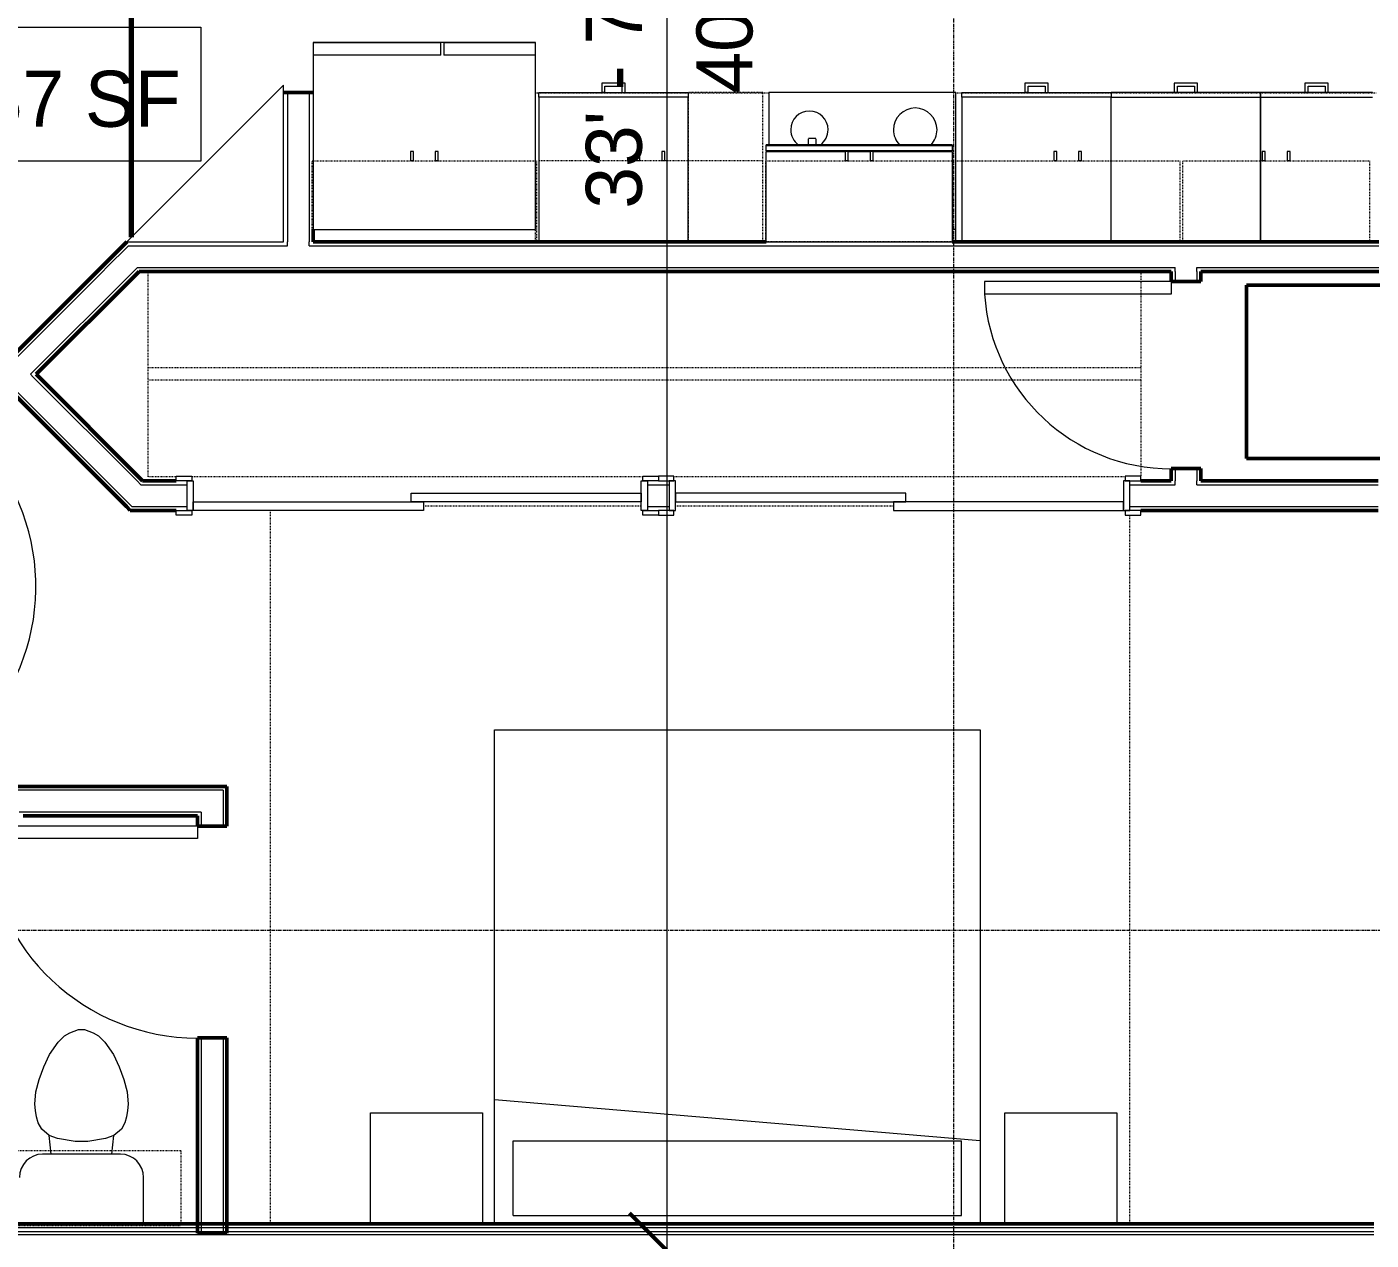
# Model space of a CAD drawing. Header units: inches. Extents: x -4266 to -1814, y 9706 to 12441.
# Drawn here: x -2322.3 to -2106.3, y 10417.4 to 10612.4 of the extents above; entities that cross this region are included whole.
import ezdxf

# ---------------------------------------------------------------- set-up
doc = ezdxf.new("R2010")
doc.units = ezdxf.units.IN
doc.header["$MEASUREMENT"] = 0
doc.linetypes.add('Dash', pattern=[0.25, 0.125, -0.125])
doc.linetypes.add('Grid Line 1_2_', pattern=[0.875, 0.5, -0.125, 0.125, -0.125])
for name, color, linetype, lineweight in [('A-ANNO-DIMS', 211, 'Continuous', 9), ('A-ANNO-DIMS-96', 211, 'Continuous', 9), ('A-AREA-1', 90, 'Continuous', 70), ('A-AREA-IDEN', 2, 'Continuous', 9), ('A-DOOR-1', 7, 'Continuous', 9), ('A-DOOR-2', 50, 'Continuous', 20), ('A-DOOR-FRAM-1', 50, 'Continuous', 20), ('A-GENM-3', 250, 'Continuous', 50), ('A-WALL', 113, 'Continuous', 13), ('A-WALL-3', 250, 'Continuous', 50), ('A-WALL-4', 10, 'Continuous', 13), ('I-FURN-1', 7, 'Continuous', 9), ('I-FURN-HDLN-1', 7, 'Dash', 9), ('I-WALL-3', 2, 'Continuous', 50), ('P-SANR-FIXT-2', 7, 'Continuous', 9), ('Q-CASE-2', 7, 'Continuous', 9), ('Q-CASE-4', 7, 'Dash', 9), ('Q-CASE-HDLN-1', 7, 'Dash', 9), ('Q-SPCQ-2', 7, 'Continuous', 9), ('S-GRID-1', 1, 'Grid Line 1_2_', 9)]:
    doc.layers.add(name, color=color, linetype=linetype, lineweight=lineweight)
doc.styles.add('Century Gothic', font='ufonts.com_century-gothic.ttf', dxfattribs={"height": 9})
doc.dimstyles.new('OD__1_16__Tol__', dxfattribs={"dimscale": 12, "dimtxt": 9.397514, "dimasz": 1, "dimexe": 0.75, "dimexo": 0.5, "dimgap": 0.125, "dimtad": 1, "dimdec": 4, "dimrnd": 0.0625, "dimzin": 3, "dimdsep": 46, "dimlunit": 4, "dimtxsty": 'Century Gothic', "dimblk1": 'OBLIQUE', "dimblk2": 'OBLIQUE', "dimsah": 1, "dimcen": 0.09, "dimdle": 0.75, "dimazin": 0, "dimtfac": 1, "dimtdec": 4, "dimtix": 1, "dimtmove": 0, "dimatfit": 3, "dimfxl": 1, "dimtvp": 1, "dimtfill": 1, "dimfrac": 2, "dimtolj": 1, "dimtzin": 0, "dimarcsym": 2})

# ---------------------------------------------------------------- blocks, each defined once
blk = doc.blocks.new('DIMBLOCK19-FLOOR PLAN - 1ST FLOOR')
at = {"layer": 'A-ANNO-DIMS-96'}
for p, q in [((-2219.4, 10827.99), (-2219.4, 10415.79)), ((-2216.92, 10818.99), (-2228.4, 10818.99)), ((-2219.4, 10818.99), (-2216.92, 10818.99)), ((-2216.92, 10415.79), (-2228.4, 10415.79)), ((-2219.4, 10415.79), (-2216.92, 10415.79))]:
    blk.add_line(p, q, dxfattribs=at)
at = {"layer": 'A-ANNO-DIMS-96', "lineweight": 50}
for p, q in [((-2219.4, 10818.99), (-2225.4, 10824.99)), ((-2219.4, 10818.99), (-2213.4, 10812.99)), ((-2219.4, 10415.79), (-2225.4, 10421.79)), ((-2219.4, 10415.79), (-2213.4, 10409.79))]:
    blk.add_line(p, q, dxfattribs=at)
at = {"layer": 'A-ANNO-DIMS-96', "color": 0, "char_height": 9, "attachment_point": 1, "rotation": 90, "line_spacing_factor": 0.984502, "style": 'Century Gothic', "bg_fill": 3, "box_fill_scale": 1.25, "bg_fill_color": 256, "bg_fill_true_color": 13158600, "bg_fill_transparency": 0}
for s, insert, width in [('33\' - 7 3/16"', (-2232.44, 10583.16), 82.1611), ('403.2', (-2214.67, 10601.65), 37.7691)]:
    blk.add_mtext(s, dxfattribs=dict(at, insert=insert, width=width))
blk = doc.blocks.new('_Oblique')
at = {"color": 0, "linetype": 'ByBlock', "lineweight": -2}
blk.add_line((-0.5, -0.5), (0.5, 0.5), dxfattribs=at)
blk = doc.blocks.new('DIMBLOCK20-FLOOR PLAN - 1ST FLOOR')
at = {"layer": 'A-ANNO-DIMS-96', "lineweight": 50}
for p, q in [((-2219.4, 10415.79), (-2225.4, 10421.79)), ((-2219.4, 10415.79), (-2213.4, 10409.79)), ((-2219.4, 10012.59), (-2225.4, 10018.59)), ((-2219.4, 10012.59), (-2213.4, 10006.59))]:
    blk.add_line(p, q, dxfattribs=at)
at = {"layer": 'A-ANNO-DIMS-96'}
for p, q in [((-2216.92, 10415.79), (-2228.4, 10415.79)), ((-2219.4, 10415.79), (-2219.4, 10003.59)), ((-2219.4, 10415.79), (-2216.92, 10415.79)), ((-2216.92, 10012.59), (-2228.4, 10012.59)), ((-2219.4, 10012.59), (-2216.92, 10012.59))]:
    blk.add_line(p, q, dxfattribs=at)
at = {"layer": 'A-ANNO-DIMS-96', "color": 0, "char_height": 9, "attachment_point": 1, "rotation": 90, "line_spacing_factor": 0.984502, "style": 'Century Gothic', "bg_fill": 3, "box_fill_scale": 1.25, "bg_fill_color": 256, "bg_fill_true_color": 13158600, "bg_fill_transparency": 0}
for s, insert, width in [('33\' - 7 3/16"', (-2232.44, 10179.96), 82.1611), ('403.2', (-2214.67, 10198.45), 37.7691)]:
    blk.add_mtext(s, dxfattribs=dict(at, insert=insert, width=width))

msp = doc.modelspace()

# ---------------------------------------------------------------- linework, layer by layer
at = {"layer": 'A-AREA-1'}
msp.add_line((-2305.47491, 10679.82933), (-2305.47491, 10578.55504), dxfattribs=at)
at = {"layer": 'A-AREA-IDEN', "flags": 128}
msp.add_lwpolyline([(-2376.81145, 10612.30324), (-2294.31381, 10612.30324), (-2294.31381, 10590.80718), (-2376.81145, 10590.80718)], close=True, dxfattribs=at)
at = {"layer": 'A-DOOR-1'}
for p, q in [((-2298.27374, 10540.17933), (-2295.77374, 10540.17933)), ((-2298.27374, 10539.42933), (-2298.27374, 10540.17933)), ((-2295.77374, 10539.42933), (-2298.27374, 10539.42933)), ((-2295.77374, 10540.17933), (-2295.77374, 10539.42933)), ((-2143.27374, 10540.17933), (-2145.77374, 10540.17933)), ((-2145.77374, 10540.17933), (-2145.77374, 10539.42933)), ((-2145.77374, 10539.42933), (-2143.27374, 10539.42933)), ((-2143.27374, 10539.42933), (-2143.27374, 10540.17933)), ((-2298.27374, 10534.67933), (-2295.77374, 10534.67933)), ((-2298.27374, 10533.92933), (-2298.27374, 10534.67933)), ((-2295.77374, 10533.92933), (-2298.27374, 10533.92933)), ((-2295.77374, 10534.67933), (-2295.77374, 10533.92933)), ((-2143.27374, 10534.67933), (-2145.77374, 10534.67933)), ((-2145.77374, 10534.67933), (-2145.77374, 10533.92933)), ((-2145.77374, 10533.92933), (-2143.27374, 10533.92933)), ((-2143.27374, 10533.92933), (-2143.27374, 10534.67933))]:
    msp.add_line(p, q, dxfattribs=at)
for centre, radius, start, end in [((-2138.37374, 10571.42933), 30.06659, 183.8140748, 270), ((-2354.8676, 10522.44483), 34.06659, 318.365687, 45), ((-2294.85699, 10483.96104), 34.06659, 183.365687, 270)]:
    msp.add_arc(centre, radius, start, end, dxfattribs=at)
at = {"layer": 'A-DOOR-2'}
for p, q in [((-2168.37374, 10571.42933), (-2168.37374, 10569.42933)), ((-2138.37374, 10571.42933), (-2168.37374, 10571.42933)), ((-2138.37374, 10571.42933), (-2138.37374, 10569.42933)), ((-2138.37374, 10569.42933), (-2168.37374, 10569.42933)), ((-2295.52374, 10536.05433), (-2258.52374, 10536.05433)), ((-2295.52374, 10534.67933), (-2295.52374, 10536.05433)), ((-2260.52374, 10536.05433), (-2260.52374, 10537.42933)), ((-2258.52374, 10536.05433), (-2258.52374, 10534.67933)), ((-2146.02374, 10536.05433), (-2183.02374, 10536.05433)), ((-2183.02374, 10536.05433), (-2183.02374, 10534.67933)), ((-2181.02374, 10536.05433), (-2181.02374, 10537.42933)), ((-2146.02374, 10534.67933), (-2146.02374, 10536.05433)), ((-2258.52374, 10534.67933), (-2295.52374, 10534.67933)), ((-2183.02374, 10534.67933), (-2146.02374, 10534.67933)), ((-2294.85699, 10483.96104), (-2328.86482, 10483.96104)), ((-2294.85699, 10483.96104), (-2294.85699, 10481.96104)), ((-2294.85699, 10481.96104), (-2328.86482, 10481.96104))]:
    msp.add_line(p, q, dxfattribs=at)
at = {"layer": 'A-DOOR-FRAM-1'}
for p, q in [((-2296.52374, 10539.42933), (-2295.52374, 10539.42933)), ((-2296.52374, 10534.67933), (-2296.52374, 10539.42933)), ((-2295.52374, 10539.42933), (-2295.52374, 10534.67933)), ((-2145.02374, 10539.42933), (-2146.02374, 10539.42933)), ((-2146.02374, 10539.42933), (-2146.02374, 10534.67933)), ((-2145.02374, 10534.67933), (-2145.02374, 10539.42933)), ((-2295.52374, 10534.67933), (-2296.52374, 10534.67933)), ((-2146.02374, 10534.67933), (-2145.02374, 10534.67933))]:
    msp.add_line(p, q, dxfattribs=at)
at = {"layer": 'A-GENM-3'}
for p, q in [((-2096.82374, 10570.8644), (-2126.26124, 10570.8644)), ((-2126.26124, 10570.8644), (-2126.26124, 10542.9894)), ((-2126.26124, 10542.9894), (-2096.82374, 10542.9894))]:
    msp.add_line(p, q, dxfattribs=at)
at = {"layer": 'A-WALL'}
for p, q in [((-2105.82374, 10419.4144), (-2436.38936, 10419.4144)), ((-2105.82374, 10418.2894), (-2437.56246, 10418.2894)), ((-2105.82374, 10418.7894), (-2437.35535, 10418.7894))]:
    msp.add_line(p, q, dxfattribs=at)
at = {"layer": 'A-WALL-3'}
for p, q in [((-2276.26312, 10601.82933), (-2281.01312, 10601.82933)), ((-2276.26312, 10577.82933), (-2276.26312, 10579.82933)), ((-2306.82562, 10577.20433), (-2310.95062, 10573.07933)), ((-2306.20062, 10577.82933), (-2306.82562, 10577.20433)), ((-2105.02936, 10577.82933), (-2173.57217, 10577.82933)), ((-2310.95062, 10573.07933), (-2334.18473, 10549.84522)), ((-2320.77482, 10556.53761), (-2304.2331, 10573.07933)), ((-2138.37374, 10573.07933), (-2138.37374, 10571.42933)), ((-2133.62374, 10573.07933), (-2105.02936, 10573.07933)), ((-2133.62374, 10571.42933), (-2133.62374, 10573.07933)), ((-2138.37374, 10571.42933), (-2133.62374, 10571.42933)), ((-2303.66654, 10539.42933), (-2320.77482, 10556.53761)), ((-2324.13358, 10553.17885), (-2310.38406, 10539.42933)), ((-2133.62374, 10541.42933), (-2138.37374, 10541.42933)), ((-2138.37374, 10541.42933), (-2138.37374, 10539.42933)), ((-2133.62374, 10539.42933), (-2133.62374, 10541.42933)), ((-2310.38406, 10539.42933), (-2306.25906, 10535.30433)), ((-2298.27374, 10539.42933), (-2303.66654, 10539.42933)), ((-2138.37374, 10539.42933), (-2143.27374, 10539.42933)), ((-2105.1503, 10539.42933), (-2133.62374, 10539.42933)), ((-2306.25906, 10535.30433), (-2305.63406, 10534.67933)), ((-2305.63406, 10534.67933), (-2298.27374, 10534.67933)), ((-2143.27374, 10534.67933), (-2105.1503, 10534.67933)), ((-2290.10699, 10490.33604), (-2327.59402, 10490.33604)), ((-2290.10699, 10489.71104), (-2290.10699, 10490.33604)), ((-2290.10699, 10485.58604), (-2290.10699, 10489.71104)), ((-2322.84402, 10485.58604), (-2294.85699, 10485.58604)), ((-2294.85699, 10485.58604), (-2294.85699, 10483.96104)), ((-2290.10699, 10483.96104), (-2290.10699, 10485.58604)), ((-2294.85699, 10483.96104), (-2290.10699, 10483.96104)), ((-2290.10699, 10449.96104), (-2294.85699, 10449.96104)), ((-2294.85699, 10449.96104), (-2294.85699, 10418.5394)), ((-2290.10699, 10418.5394), (-2290.10699, 10449.96104)), ((-2294.85699, 10418.5394), (-2290.10699, 10418.5394))]:
    msp.add_line(p, q, dxfattribs=at)
at = {"layer": 'A-WALL-4'}
for p, q in [((-2280.38812, 10601.82933), (-2280.38812, 10577.82933)), ((-2276.88812, 10601.82933), (-2276.88812, 10577.82933)), ((-2309.44173, 10573.70433), (-2305.94173, 10577.20433)), ((-2305.94173, 10577.20433), (-2280.38812, 10577.20433)), ((-2280.38812, 10577.20433), (-2280.38812, 10577.82933)), ((-2276.88812, 10577.20433), (-2276.88812, 10577.82933)), ((-2310.06673, 10573.07933), (-2333.74278, 10549.40328)), ((-2305.11699, 10573.07933), (-2321.65871, 10556.53761)), ((-2310.06673, 10573.07933), (-2309.44173, 10573.70433)), ((-2305.11699, 10573.07933), (-2304.49199, 10573.70433)), ((-2137.74874, 10573.07933), (-2137.74874, 10573.70433)), ((-2137.74874, 10573.07933), (-2137.74874, 10571.42933)), ((-2134.24874, 10573.70433), (-2105.02936, 10573.70433)), ((-2134.24874, 10573.07933), (-2134.24874, 10573.70433)), ((-2134.24874, 10573.07933), (-2134.24874, 10571.42933)), ((-2321.65871, 10556.53761), (-2321.21677, 10556.09566)), ((-2321.21677, 10556.09566), (-2304.55043, 10539.42933)), ((-2323.69164, 10553.62079), (-2309.50018, 10539.42933)), ((-2137.74874, 10541.42933), (-2137.74874, 10539.42933)), ((-2134.24874, 10541.42933), (-2134.24874, 10539.42933)), ((-2308.87518, 10538.80433), (-2309.50018, 10539.42933)), ((-2305.37518, 10535.30433), (-2308.87518, 10538.80433)), ((-2303.92543, 10538.80433), (-2304.55043, 10539.42933)), ((-2303.92543, 10538.80433), (-2296.52374, 10538.80433)), ((-2145.02374, 10538.80433), (-2137.74874, 10538.80433)), ((-2137.74874, 10538.80433), (-2137.74874, 10539.42933)), ((-2134.24874, 10538.80433), (-2134.24874, 10539.42933)), ((-2134.24874, 10538.80433), (-2105.1503, 10538.80433)), ((-2305.37518, 10535.30433), (-2296.52374, 10535.30433)), ((-2145.02374, 10535.30433), (-2105.1503, 10535.30433)), ((-2290.73199, 10489.71104), (-2326.96902, 10489.71104)), ((-2290.73199, 10489.71104), (-2290.73199, 10486.21104)), ((-2294.23199, 10486.21104), (-2323.46902, 10486.21104)), ((-2294.23199, 10486.21104), (-2294.23199, 10485.58604)), ((-2294.23199, 10485.58604), (-2294.23199, 10483.96104)), ((-2290.73199, 10486.21104), (-2290.73199, 10485.58604)), ((-2290.73199, 10485.58604), (-2290.73199, 10483.96104)), ((-2294.23199, 10449.96104), (-2294.23199, 10418.5394)), ((-2290.73199, 10449.96104), (-2290.73199, 10418.5394))]:
    msp.add_line(p, q, dxfattribs=at)
at = {"layer": 'I-FURN-1'}
for p, q in [((-2281.01312, 10603.01683), (-2306.20062, 10577.82933)), ((-2281.01312, 10577.82933), (-2281.01312, 10603.01683)), ((-2306.20062, 10577.82933), (-2281.01312, 10577.82933)), ((-2247.10286, 10420.0394), (-2247.10286, 10499.40766)), ((-2169.10286, 10499.40766), (-2169.10286, 10420.0394)), ((-2267.0347, 10437.90766), (-2249.0347, 10437.90766)), ((-2267.0347, 10420.0394), (-2267.0347, 10437.90766)), ((-2249.0347, 10437.90766), (-2249.0347, 10420.0394)), ((-2165.10286, 10437.90766), (-2147.10286, 10437.90766)), ((-2165.10286, 10420.0394), (-2165.10286, 10437.90766)), ((-2147.10286, 10437.90766), (-2147.10286, 10420.0394)), ((-2244.10286, 10421.40766), (-2244.10286, 10433.40766)), ((-2172.10286, 10421.40766), (-2172.10286, 10433.40766))]:
    msp.add_line(p, q, dxfattribs=at)
at = {"layer": 'I-FURN-HDLN-1'}
for p, q in [((-2283.10286, 10420.0394), (-2283.10286, 10534.67933)), ((-2145.10286, 10533.92933), (-2145.10286, 10420.0394))]:
    msp.add_line(p, q, dxfattribs=at)
at = {"layer": 'I-WALL-3'}
msp.add_line((-2105.82374, 10420.0394), (-2437.01436, 10420.0394), dxfattribs=at)
at = {"layer": 'P-SANR-FIXT-2'}
for p, q in [((-2317.21045, 10449.26562), (-2316.21045, 10450.26562)), ((-2316.21045, 10450.26562), (-2315.34443, 10450.76562)), ((-2315.34443, 10450.76562), (-2313.97069, 10451.26562)), ((-2313.97069, 10451.26562), (-2312.97069, 10451.26562)), ((-2312.97069, 10451.26562), (-2311.59695, 10450.76562)), ((-2311.59695, 10450.76562), (-2310.73092, 10450.26562)), ((-2310.73092, 10450.26562), (-2309.73092, 10449.26562)), ((-2318.59788, 10447.26562), (-2317.21045, 10449.26562)), ((-2309.73092, 10449.26562), (-2308.34349, 10447.26562)), ((-2319.5305, 10445.26562), (-2318.59788, 10447.26562)), ((-2308.34349, 10447.26562), (-2307.41088, 10445.26562)), ((-2320.79638, 10441.25801), (-2320.25844, 10443.26562)), ((-2320.25844, 10443.26562), (-2319.5305, 10445.26562)), ((-2307.41088, 10445.26562), (-2306.68294, 10443.26562)), ((-2306.68294, 10443.26562), (-2306.145, 10441.25801)), ((-2320.97069, 10439.26562), (-2320.79638, 10441.25801)), ((-2306.145, 10441.25801), (-2305.97069, 10439.26562)), ((-2320.88353, 10438.26942), (-2320.97069, 10439.26562)), ((-2305.97069, 10439.26562), (-2306.05784, 10438.26942)), ((-2320.70653, 10437.26562), (-2320.88353, 10438.26942)), ((-2320.43859, 10436.26562), (-2320.70653, 10437.26562)), ((-2306.23484, 10437.26562), (-2306.50279, 10436.26562)), ((-2306.05784, 10438.26942), (-2306.23484, 10437.26562)), ((-2319.87182, 10435.26562), (-2320.43859, 10436.26562)), ((-2318.68007, 10434.26562), (-2319.87182, 10435.26562)), ((-2307.06956, 10435.26562), (-2308.26131, 10434.26562)), ((-2306.50279, 10436.26562), (-2307.06956, 10435.26562)), ((-2317.30633, 10433.76562), (-2318.68007, 10434.26562)), ((-2318.33235, 10431.24184), (-2318.68007, 10434.26562)), ((-2314.47069, 10433.26562), (-2317.30633, 10433.76562)), ((-2312.47069, 10433.26562), (-2314.47069, 10433.26562)), ((-2309.63505, 10433.76562), (-2312.47069, 10433.26562)), ((-2308.26131, 10434.26562), (-2309.63505, 10433.76562)), ((-2308.60903, 10431.24184), (-2308.26131, 10434.26562)), ((-2307.22069, 10431.24184), (-2319.72069, 10431.24184)), ((-2303.49447, 10420.0394), (-2303.49447, 10427.51562))]:
    msp.add_line(p, q, dxfattribs=at)
for centre, start, end in [((-2319.72069, 10427.51562), 90, 180), ((-2307.22069, 10427.51562), 0, 90)]:
    msp.add_arc(centre, 3.72622, start, end, dxfattribs=at)
at = {"layer": 'Q-CASE-2'}
for p, q in [((-2158.13812, 10603.32933), (-2161.88812, 10603.32933)), ((-2161.88812, 10603.32933), (-2161.88812, 10601.82933)), ((-2158.13812, 10601.82933), (-2158.13812, 10603.32933)), ((-2134.13812, 10603.32933), (-2137.88812, 10603.32933)), ((-2137.88812, 10603.32933), (-2137.88812, 10601.82933)), ((-2134.13812, 10601.82933), (-2134.13812, 10603.32933)), ((-2113.13812, 10603.32933), (-2116.88812, 10603.32933)), ((-2116.88812, 10603.32933), (-2116.88812, 10601.82933)), ((-2113.13812, 10601.82933), (-2113.13812, 10603.32933)), ((-2240.01312, 10601.07933), (-2240.01312, 10601.82933)), ((-2240.01312, 10601.07933), (-2240.01312, 10577.82933)), ((-2172.01312, 10601.82933), (-2148.01312, 10601.82933)), ((-2172.01312, 10601.07933), (-2172.01312, 10601.82933)), ((-2148.01312, 10601.07933), (-2172.01312, 10601.07933)), ((-2172.01312, 10601.07933), (-2172.01312, 10577.82933)), ((-2161.38874, 10601.82933), (-2161.88812, 10601.82933)), ((-2161.38874, 10601.82933), (-2161.38874, 10602.82995)), ((-2161.38874, 10602.82995), (-2158.63749, 10602.82995)), ((-2158.63749, 10602.82995), (-2158.63749, 10601.82933)), ((-2158.63749, 10601.82933), (-2158.13812, 10601.82933)), ((-2148.01312, 10601.82933), (-2148.01312, 10601.07933)), ((-2148.01312, 10601.82933), (-2148.01312, 10601.07933)), ((-2124.01312, 10601.82933), (-2148.01312, 10601.82933)), ((-2148.01312, 10577.82933), (-2148.01312, 10601.07933)), ((-2148.01312, 10577.82933), (-2148.01312, 10601.07933)), ((-2148.01312, 10601.07933), (-2124.01312, 10601.07933)), ((-2137.88812, 10601.82933), (-2137.38874, 10601.82933)), ((-2137.38874, 10602.82995), (-2134.63749, 10602.82995)), ((-2137.38874, 10601.82933), (-2137.38874, 10602.82995)), ((-2134.63749, 10602.82995), (-2134.63749, 10601.82933)), ((-2134.13812, 10601.82933), (-2134.63749, 10601.82933)), ((-2124.01312, 10601.82933), (-2124.01312, 10601.07933)), ((-2106.01312, 10601.82933), (-2124.01312, 10601.82933)), ((-2124.01312, 10601.07933), (-2124.01312, 10601.82933)), ((-2124.01312, 10577.82933), (-2124.01312, 10601.07933)), ((-2124.01312, 10601.07933), (-2106.01312, 10601.07933)), ((-2124.01312, 10601.07933), (-2124.01312, 10577.82933)), ((-2116.88812, 10601.82933), (-2116.38874, 10601.82933)), ((-2116.38874, 10602.82995), (-2113.63749, 10602.82995)), ((-2116.38874, 10601.82933), (-2116.38874, 10602.82995)), ((-2113.63749, 10602.82995), (-2113.63749, 10601.82933)), ((-2113.13812, 10601.82933), (-2113.63749, 10601.82933)), ((-2195.46194, 10594.42847), (-2196.65405, 10594.42847)), ((-2196.65405, 10593.4641), (-2196.65405, 10594.37931)), ((-2195.46194, 10594.37931), (-2195.46194, 10593.4641)), ((-2260.14967, 10592.32858), (-2260.63812, 10592.32858)), ((-2260.63812, 10592.32858), (-2260.63812, 10590.82933)), ((-2260.14967, 10590.82933), (-2260.14967, 10592.32858)), ((-2256.14967, 10592.32858), (-2256.63812, 10592.32858)), ((-2256.63812, 10592.32858), (-2256.63812, 10590.82933)), ((-2256.14967, 10590.82933), (-2256.14967, 10592.32858)), ((-2190.27467, 10592.32858), (-2190.76312, 10592.32858)), ((-2190.76312, 10592.32858), (-2190.76312, 10590.82933)), ((-2190.27467, 10590.82933), (-2190.27467, 10592.32858)), ((-2190.27467, 10592.31752), (-2186.76312, 10592.31752)), ((-2186.27467, 10592.32858), (-2186.76312, 10592.32858)), ((-2186.76312, 10592.32858), (-2186.76312, 10590.82933)), ((-2186.27467, 10590.82933), (-2186.27467, 10592.32858)), ((-2186.27467, 10592.31752), (-2173.57217, 10592.31752)), ((-2173.57217, 10593.42867), (-2173.57217, 10593.22303)), ((-2173.57217, 10593.22303), (-2173.57217, 10592.43563)), ((-2173.57217, 10592.31752), (-2173.57217, 10577.82933)), ((-2156.77467, 10592.32858), (-2157.26312, 10592.32858)), ((-2157.26312, 10592.32858), (-2157.26312, 10590.82933)), ((-2156.77467, 10590.82933), (-2156.77467, 10592.32858)), ((-2152.77467, 10592.32858), (-2153.26312, 10592.32858)), ((-2153.26312, 10592.32858), (-2153.26312, 10590.82933)), ((-2152.77467, 10590.82933), (-2152.77467, 10592.32858)), ((-2123.27467, 10592.32858), (-2123.76312, 10592.32858)), ((-2123.76312, 10592.32858), (-2123.76312, 10590.82933)), ((-2123.27467, 10590.82933), (-2123.27467, 10592.32858)), ((-2119.27467, 10592.32858), (-2119.76312, 10592.32858)), ((-2119.76312, 10592.32858), (-2119.76312, 10590.82933)), ((-2119.27467, 10590.82933), (-2119.27467, 10592.32858)), ((-2260.14967, 10590.82933), (-2260.63812, 10590.82933)), ((-2256.14967, 10590.82933), (-2256.63812, 10590.82933)), ((-2190.27467, 10590.82933), (-2190.76312, 10590.82933)), ((-2186.27467, 10590.82933), (-2186.76312, 10590.82933)), ((-2156.77467, 10590.82933), (-2157.26312, 10590.82933)), ((-2152.77467, 10590.82933), (-2153.26312, 10590.82933)), ((-2123.27467, 10590.82933), (-2123.76312, 10590.82933)), ((-2119.27467, 10590.82933), (-2119.76312, 10590.82933))]:
    msp.add_line(p, q, dxfattribs=at)
at = {"layer": 'Q-CASE-4'}
for p, q in [((-2276.38812, 10577.82933), (-2276.38812, 10590.82933)), ((-2276.38812, 10590.82933), (-2240.38812, 10590.82933)), ((-2240.38812, 10590.82933), (-2240.38812, 10577.82933)), ((-2240.01312, 10590.82933), (-2240.01312, 10577.82933)), ((-2173.51312, 10590.82933), (-2173.51312, 10577.82933)), ((-2173.01312, 10577.82933), (-2173.01312, 10590.82933)), ((-2173.01312, 10590.82933), (-2137.01312, 10590.82933)), ((-2137.01312, 10590.82933), (-2137.01312, 10577.82933)), ((-2136.51312, 10577.82933), (-2136.51312, 10590.82933)), ((-2136.51312, 10590.82933), (-2106.51312, 10590.82933)), ((-2106.51312, 10590.82933), (-2106.51312, 10577.82933)), ((-2240.38812, 10577.82933), (-2276.38812, 10577.82933)), ((-2137.01312, 10577.82933), (-2173.01312, 10577.82933)), ((-2106.51312, 10577.82933), (-2136.51312, 10577.82933))]:
    msp.add_line(p, q, dxfattribs=at)
at = {"layer": 'Q-CASE-HDLN-1'}
for p, q in [((-2173.01312, 10601.78425), (-2105.44874, 10601.78425)), ((-2240.51312, 10577.82933), (-2240.51312, 10579.82933)), ((-2302.74621, 10540.07933), (-2302.74621, 10573.07933)), ((-2143.27374, 10573.07933), (-2143.27374, 10540.17933)), ((-2298.27374, 10540.07933), (-2302.74621, 10540.07933)), ((-2297.47069, 10431.7894), (-2331.47069, 10431.7894)), ((-2297.47069, 10419.7894), (-2297.47069, 10431.7894)), ((-2331.47069, 10419.7894), (-2297.47069, 10419.7894))]:
    msp.add_line(p, q, dxfattribs=at)
at = {"layer": 'Q-SPCQ-2'}
for p, q in [((-2240.51312, 10609.82933), (-2276.26312, 10609.82933)), ((-2276.26312, 10609.82933), (-2276.26312, 10579.82933)), ((-2276.26312, 10609.82933), (-2255.76312, 10609.82933)), ((-2276.26312, 10609.82933), (-2276.26312, 10607.82933)), ((-2255.76312, 10607.82933), (-2255.76312, 10609.82933)), ((-2255.26312, 10609.82933), (-2240.51312, 10609.82933)), ((-2255.26312, 10609.82933), (-2255.26312, 10607.82933)), ((-2240.51312, 10579.82933), (-2240.51312, 10609.82933)), ((-2240.51312, 10607.82933), (-2240.51312, 10609.82933)), ((-2255.76312, 10607.82933), (-2276.26312, 10607.82933)), ((-2240.51312, 10607.82933), (-2255.26312, 10607.82933)), ((-2173.01312, 10577.82933), (-2173.01312, 10601.82933)), ((-2276.26312, 10579.82933), (-2240.51312, 10579.82933)), ((-2173.01312, 10579.82933), (-2173.57217, 10579.82933))]:
    msp.add_line(p, q, dxfattribs=at)
for centre, radius, start, end in [((-2196.51312, 10595.82933), 3, 0, 180), ((-2179.51312, 10595.82933), 3.5, 0, 180), ((-2196.51312, 10595.82933), 3, 180, 233.8773147), ((-2196.51312, 10595.82933), 3, 306.1226853, 0), ((-2179.51312, 10595.82933), 3.5, 180, 223.6070068), ((-2179.51312, 10595.82933), 3.5, 316.4392495, 0), ((-2179.51312, 10595.82933), 3.5, 261.0227573, 278.9772427)]:
    msp.add_arc(centre, radius, start, end, dxfattribs=at)
at = {"layer": 'S-GRID-1'}
msp.add_line((-2173.32374, 9836.17969), (-2173.32374, 12376.79045), dxfattribs=at)

# ---------------------------------------------------------------- texts
at = {"layer": 'A-AREA-IDEN', "insert": (-2373.81145, 10605.30324), "char_height": 9, "width": 92.415, "attachment_point": 1, "style": 'Century Gothic'}
msp.add_mtext('132 - 1087 SF', dxfattribs=at)

# ---------------------------------------------------------------- next in the draw order: dimensions: what is measured, and where the dimension line sits
at = {"layer": 'A-ANNO-DIMS'}
dim = msp.add_linear_dim(base=(-2219.40444, 10415.7894), p1=(-2210.91916, 10818.9894), p2=(-2210.91916, 10415.7894), angle=90, dimstyle='OD__1_16__Tol__', override={"dimpost": '<>\\X', "dimfxl": 403.2}, dxfattribs=at)
dim.commit()
dim.dimension.update_dxf_attribs({"geometry": 'DIMBLOCK19-FLOOR PLAN - 1ST FLOOR', "text_midpoint": (-2219.40444, 10617.3894)})

# ---------------------------------------------------------------- next in the draw order: linework, layer by layer
at = {"layer": 'A-DOOR-1'}
for p, q in [((-2223.27374, 10540.17933), (-2220.77374, 10540.17933)), ((-2223.27374, 10539.42933), (-2223.27374, 10540.17933)), ((-2220.77374, 10539.42933), (-2223.27374, 10539.42933)), ((-2218.27374, 10540.17933), (-2220.77374, 10540.17933)), ((-2220.77374, 10540.17933), (-2220.77374, 10539.42933)), ((-2220.77374, 10540.17933), (-2220.77374, 10539.42933)), ((-2220.77374, 10539.42933), (-2218.27374, 10539.42933)), ((-2218.27374, 10539.42933), (-2218.27374, 10540.17933)), ((-2223.27374, 10534.67933), (-2220.77374, 10534.67933)), ((-2223.27374, 10533.92933), (-2223.27374, 10534.67933)), ((-2220.77374, 10533.92933), (-2223.27374, 10533.92933)), ((-2218.27374, 10534.67933), (-2220.77374, 10534.67933)), ((-2220.77374, 10534.67933), (-2220.77374, 10533.92933)), ((-2220.77374, 10534.67933), (-2220.77374, 10533.92933)), ((-2220.77374, 10533.92933), (-2218.27374, 10533.92933)), ((-2218.27374, 10533.92933), (-2218.27374, 10534.67933))]:
    msp.add_line(p, q, dxfattribs=at)
at = {"layer": 'A-DOOR-2'}
for p, q in [((-2260.52374, 10537.42933), (-2223.52374, 10537.42933)), ((-2223.52374, 10536.05433), (-2260.52374, 10536.05433)), ((-2223.52374, 10537.42933), (-2223.52374, 10536.05433)), ((-2181.02374, 10537.42933), (-2218.02374, 10537.42933)), ((-2218.02374, 10537.42933), (-2218.02374, 10536.05433)), ((-2218.02374, 10536.05433), (-2181.02374, 10536.05433))]:
    msp.add_line(p, q, dxfattribs=at)
at = {"layer": 'A-DOOR-FRAM-1'}
for p, q in [((-2223.52374, 10539.42933), (-2222.52374, 10539.42933)), ((-2223.52374, 10534.67933), (-2223.52374, 10539.42933)), ((-2222.52374, 10539.42933), (-2222.52374, 10534.67933)), ((-2218.02374, 10539.42933), (-2219.02374, 10539.42933)), ((-2219.02374, 10539.42933), (-2219.02374, 10534.67933)), ((-2218.02374, 10534.67933), (-2218.02374, 10539.42933)), ((-2222.52374, 10534.67933), (-2223.52374, 10534.67933)), ((-2219.02374, 10534.67933), (-2218.02374, 10534.67933))]:
    msp.add_line(p, q, dxfattribs=at)
at = {"layer": 'A-WALL-3'}
for p, q in [((-2203.45406, 10577.82933), (-2276.26312, 10577.82933)), ((-2304.2331, 10573.07933), (-2138.37374, 10573.07933))]:
    msp.add_line(p, q, dxfattribs=at)
at = {"layer": 'A-WALL-4'}
for p, q in [((-2276.88812, 10577.20433), (-2105.02936, 10577.20433)), ((-2304.49199, 10573.70433), (-2137.74874, 10573.70433)), ((-2222.52374, 10538.80433), (-2219.02374, 10538.80433)), ((-2222.52374, 10535.30433), (-2219.02374, 10535.30433))]:
    msp.add_line(p, q, dxfattribs=at)
at = {"layer": 'I-FURN-1'}
for p, q in [((-2247.10286, 10499.40766), (-2169.10286, 10499.40766)), ((-2169.10286, 10433.40766), (-2247.10286, 10439.98728)), ((-2244.10286, 10433.40766), (-2172.10286, 10433.40766))]:
    msp.add_line(p, q, dxfattribs=at)
at = {"layer": 'I-FURN-HDLN-1'}
for p, q in [((-2258.52374, 10535.40766), (-2223.52374, 10535.40766)), ((-2218.02374, 10535.40766), (-2183.02374, 10535.40766))]:
    msp.add_line(p, q, dxfattribs=at)
at = {"layer": 'Q-CASE-2'}
for p, q in [((-2226.13812, 10603.32933), (-2229.88812, 10603.32933)), ((-2229.88812, 10603.32933), (-2229.88812, 10601.82933)), ((-2226.13812, 10601.82933), (-2226.13812, 10603.32933)), ((-2240.01312, 10601.82933), (-2216.01312, 10601.82933)), ((-2216.01312, 10601.07933), (-2240.01312, 10601.07933)), ((-2229.38874, 10601.82933), (-2229.88812, 10601.82933)), ((-2229.38874, 10601.82933), (-2229.38874, 10602.82995)), ((-2229.38874, 10602.82995), (-2226.63749, 10602.82995)), ((-2226.63749, 10602.82995), (-2226.63749, 10601.82933)), ((-2226.63749, 10601.82933), (-2226.13812, 10601.82933)), ((-2216.01312, 10601.82933), (-2216.01312, 10601.07933)), ((-2216.01312, 10577.82933), (-2216.01312, 10601.07933)), ((-2223.76312, 10592.32858), (-2224.25156, 10592.32858)), ((-2224.25156, 10592.32858), (-2224.25156, 10590.82933)), ((-2223.76312, 10590.82933), (-2223.76312, 10592.32858)), ((-2219.76312, 10592.32858), (-2220.25156, 10592.32858)), ((-2220.25156, 10592.32858), (-2220.25156, 10590.82933)), ((-2219.76312, 10590.82933), (-2219.76312, 10592.32858)), ((-2173.57217, 10593.42867), (-2203.45406, 10593.42867)), ((-2203.45406, 10593.22303), (-2203.45406, 10593.42867)), ((-2173.57217, 10593.22303), (-2203.45406, 10593.22303)), ((-2203.45406, 10592.43563), (-2203.45406, 10593.22303)), ((-2173.57217, 10592.43563), (-2203.45406, 10592.43563)), ((-2203.45406, 10577.82933), (-2203.45406, 10592.31752)), ((-2203.45406, 10592.31752), (-2190.76312, 10592.31752)), ((-2223.76312, 10590.82933), (-2224.25156, 10590.82933)), ((-2219.76312, 10590.82933), (-2220.25156, 10590.82933)), ((-2203.45406, 10577.82933), (-2173.57217, 10577.82933))]:
    msp.add_line(p, q, dxfattribs=at)
at = {"layer": 'Q-CASE-4'}
for p, q in [((-2216.01312, 10601.82933), (-2216.01312, 10577.82933)), ((-2204.01312, 10601.82933), (-2216.01312, 10601.82933)), ((-2204.01312, 10577.82933), (-2204.01312, 10601.82933)), ((-2204.01312, 10590.82933), (-2240.01312, 10590.82933)), ((-2204.01312, 10577.82933), (-2204.01312, 10590.82933)), ((-2203.51312, 10577.82933), (-2203.51312, 10590.82933)), ((-2203.51312, 10590.82933), (-2173.51312, 10590.82933)), ((-2240.01312, 10577.82933), (-2204.01312, 10577.82933)), ((-2173.51312, 10577.82933), (-2203.51312, 10577.82933))]:
    msp.add_line(p, q, dxfattribs=at)
at = {"layer": 'Q-CASE-HDLN-1'}
for p, q in [((-2240.51312, 10601.78425), (-2203.01312, 10601.78425)), ((-2302.74621, 10573.07933), (-2143.27374, 10573.07933)), ((-2143.27374, 10557.57933), (-2302.74621, 10557.57933)), ((-2143.27374, 10555.57933), (-2302.74621, 10555.57933)), ((-2223.27374, 10540.07933), (-2295.77374, 10540.07933)), ((-2145.77374, 10540.07933), (-2218.27374, 10540.07933))]:
    msp.add_line(p, q, dxfattribs=at)
at = {"layer": 'Q-SPCQ-2'}
for p, q in [((-2173.01312, 10601.82933), (-2203.01312, 10601.82933)), ((-2203.01312, 10601.82933), (-2203.01312, 10593.42867)), ((-2203.01312, 10592.43563), (-2203.01312, 10592.31752))]:
    msp.add_line(p, q, dxfattribs=at)
at = {"layer": 'S-GRID-1'}
msp.add_line((-1814.20638, 10467.1894), (-4168.71446, 10467.1894), dxfattribs=at)

# ---------------------------------------------------------------- next in the draw order: dimensions: what is measured, and where the dimension line sits
at = {"layer": 'A-ANNO-DIMS'}
dim = msp.add_linear_dim(base=(-2219.40444, 10012.5894), p1=(-2210.91916, 10415.7894), p2=(-2210.91916, 10012.5894), angle=90, dimstyle='OD__1_16__Tol__', override={"dimpost": '<>\\X', "dimfxl": 403.2}, dxfattribs=at)
dim.commit()
dim.dimension.update_dxf_attribs({"geometry": 'DIMBLOCK20-FLOOR PLAN - 1ST FLOOR', "text_midpoint": (-2219.40444, 10214.1894)})

# ---------------------------------------------------------------- next in the draw order: linework, layer by layer
at = {"layer": 'I-FURN-1'}
msp.add_line((-2244.10286, 10421.40766), (-2172.10286, 10421.40766), dxfattribs=at)

doc.saveas('drawing.dxf')
